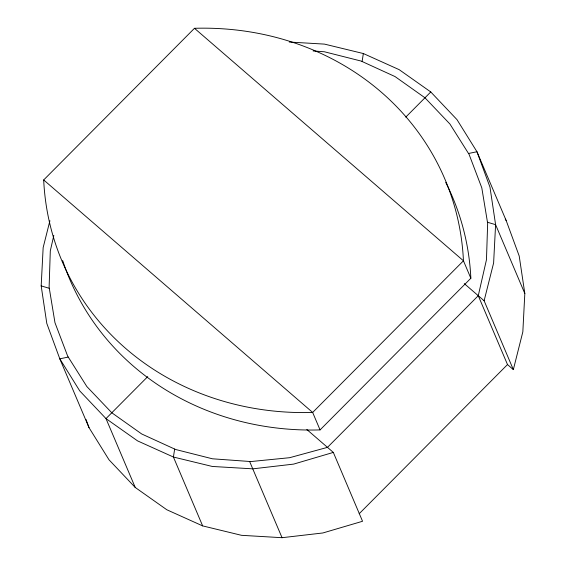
<?xml version="1.0" encoding="UTF-8"?>
<svg xmlns="http://www.w3.org/2000/svg" width="566" height="566" viewBox="0 0 566 566"><rect width="100%" height="100%" fill="white"/><g stroke="black" fill="none" stroke-linecap="round" stroke-linejoin="round"><path stroke-width="0.85" d="M306.836 429.516L333.324 452.411L362.551 521.272L322.868 532.967L282.052 537.7L241.512 535.316L202.649 525.892L166.807 509.754L135.232 487.46L109.005 459.79L89.039 427.684L59.805 358.83L46.794 323.405L41.177 285.894L43.157 247.59L49.914 220.719M289.24 42.04L324.488 44.113L363.351 53.537L399.193 69.668L430.768 91.961L456.995 119.638L476.961 151.738L506.195 220.599L519.206 256.016L524.823 293.528L522.842 331.839L513.341 369.619L507.497 364.561L478.263 295.707L486.47 259.716L487.659 223.365L481.8 187.862L469.08 154.376L449.928 124.018L424.974 97.798L395.04 76.573L361.129 61.064L324.36 51.768L313.111 50.961M174.661 449.05L173.415 457.031L202.649 525.892M362.113 61.51L363.351 53.537M53.82 235.428L50.303 250.851L49.115 287.195L54.973 322.705L67.694 356.191L86.846 386.55L111.799 412.77L141.726 433.988L175.644 449.503L212.413 458.793L250.83 461.559L289.608 457.703L327.481 447.359L478.263 295.707M513.341 369.619L484.114 300.758L493.616 262.978L495.597 224.667L489.979 187.155L476.961 151.738L468.528 153.492M320.066 429.905L312.658 412.451L43.688 179.953L194.478 28.3A282.802 257.544 -23 0 1 463.448 260.799L470.855 278.253L320.066 429.905A282.802 257.544 -23 0 1 62.663 260.494M147.747 376.616L105.998 418.607L135.232 487.46M405.758 117.12L430.768 91.961M359.198 513.716L507.497 364.561M333.324 452.411L293.641 464.106L252.818 468.839L212.278 466.455L173.415 457.031L137.58 440.893L105.998 418.607L79.771 390.929L59.805 358.83L68.245 357.068M487.475 222.254L495.597 224.667L524.823 293.528M41.177 285.894L49.299 288.313M194.478 28.3L463.448 260.799L312.658 412.451A282.802 257.544 -23 0 1 43.688 179.953M464.283 283.616L484.114 300.758M505.261 219.106L506.195 220.599M249.62 461.474L282.052 537.7M86.011 419.448L89.039 427.684M445.725 182.415A282.802 257.544 -23 0 1 470.855 278.253"/></g></svg>
